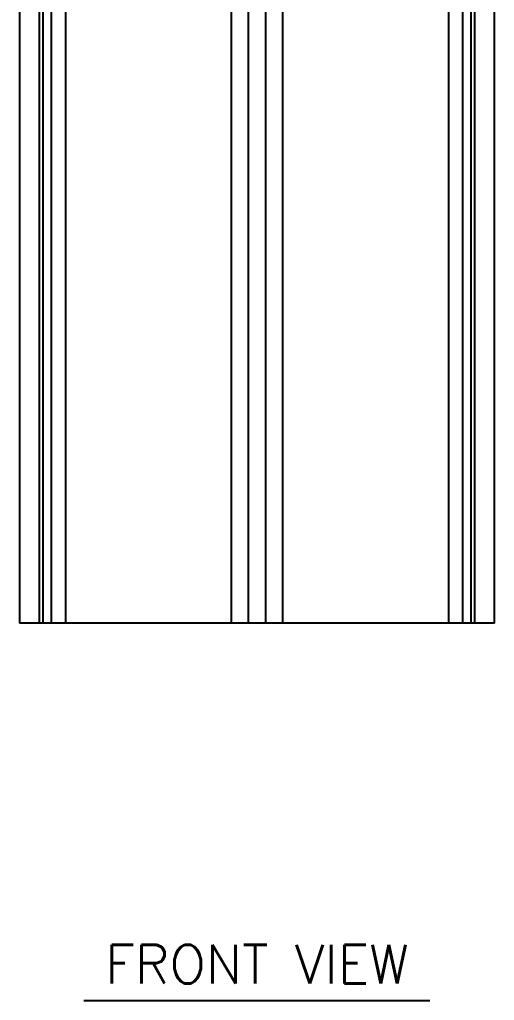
# Model space of a CAD drawing. Extents: x 6 to 132, y 2 to 97.
# Drawn here: x 52.57 to 61.82, y 58.33 to 77.43 of the extents above; entities that cross this region are included whole.
import ezdxf
from ezdxf.enums import TextEntityAlignment as Align

# ---------------------------------------------------------------- set-up
doc = ezdxf.new("R2010")
doc.units = 0
doc.header["$MEASUREMENT"] = 0
doc.layers.add('OBJECT', color=7, linetype='CONTINUOUS')
doc.styles.get("Standard").update_dxf_attribs({"font": 'SIMPLEX'})

msp = doc.modelspace()

# ---------------------------------------------------------------- linework, layer by layer
at = {"layer": 'OBJECT'}
for p, q in [((52.955, 87.68), (52.955, 65.68)), ((53.022, 87.68), (53.022, 65.68)), ((53.191, 65.68), (53.191, 87.68)), ((53.464, 87.68), (53.464, 65.68)), ((56.696, 87.68), (56.696, 65.68)), ((57.027, 87.68), (57.027, 65.68)), ((57.366, 65.68), (57.366, 87.68)), ((57.696, 87.68), (57.696, 65.68)), ((60.928, 87.68), (60.928, 65.68)), ((61.202, 87.68), (61.202, 65.68)), ((61.371, 65.68), (61.371, 87.68)), ((61.438, 65.68), (61.438, 87.68)), ((52.571, 82.479), (52.571, 65.68)), ((61.821, 65.68), (61.821, 82.479)), ((52.955, 65.68), (52.571, 65.68)), ((53.022, 65.68), (52.955, 65.68)), ((53.191, 65.68), (53.022, 65.68)), ((53.464, 65.68), (53.191, 65.68)), ((56.696, 65.68), (53.464, 65.68)), ((57.027, 65.68), (56.696, 65.68)), ((57.366, 65.68), (57.027, 65.68)), ((57.696, 65.68), (57.366, 65.68)), ((60.928, 65.68), (57.696, 65.68)), ((61.202, 65.68), (60.928, 65.68)), ((61.371, 65.68), (61.202, 65.68)), ((61.438, 65.68), (61.371, 65.68)), ((61.821, 65.68), (61.438, 65.68))]:
    msp.add_line(p, q, dxfattribs=at)
at = {"layer": 'OBJECT', "color": 1}
msp.add_line((53.822, 58.334), (60.566, 58.334), dxfattribs=at)

# ---------------------------------------------------------------- texts
msp.add_text('FRONT VIEW', height=0.75, dxfattribs=at).set_placement((57.196, 58.666), align=Align.CENTER)

doc.saveas('drawing.dxf')
